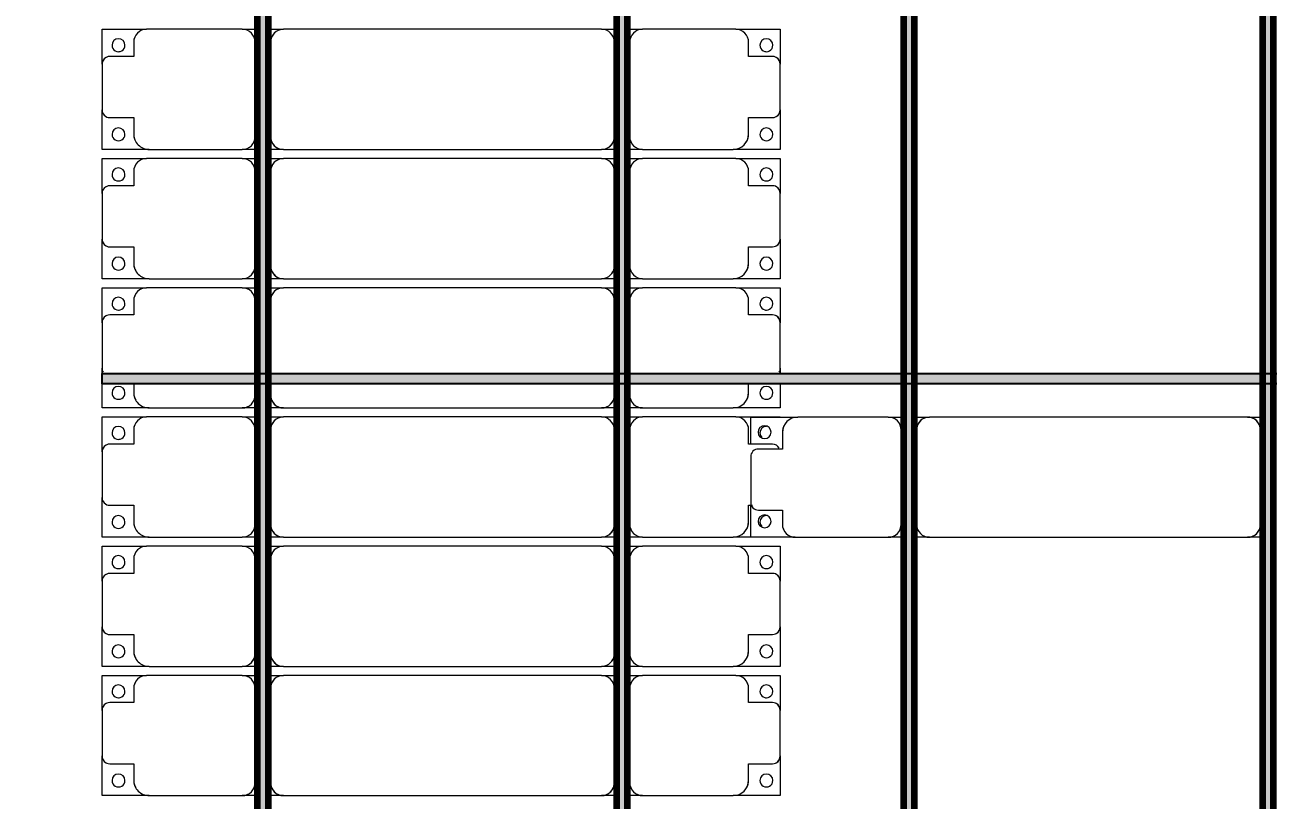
# Model space of a CAD drawing. Header units: millimetres. Extents: x 312848 to 517332, y -142134 to -35114.
# Drawn here: x 324234 to 329045, y -102578 to -99578 of the extents above; entities that cross this region are included whole.
import ezdxf

# ---------------------------------------------------------------- set-up
doc = ezdxf.new("R2010")
doc.units = ezdxf.units.MM
for name, color, linetype, lineweight in [('A-ANNO-DIMS', 211, 'Continuous', 9), ('A-ANNO-DIMS-500', 211, 'Continuous', 9), ('A-GENM', 13, 'Continuous', 9), ('S-BEAM', 12, 'Continuous', 9)]:
    doc.layers.add(name, color=color, linetype=linetype, lineweight=lineweight)
doc.styles.add('Trebuchet MS', font='trebuc.ttf', dxfattribs={"width": 0.8, "height": 1500})
doc.dimstyles.new('Arc_Length_-_3mm_Trebuchet_MS_3', dxfattribs={"dimscale": 304.8, "dimtxt": 1546.42636, "dimasz": 1.64042, "dimexe": 2.46063, "dimexo": 2.46063, "dimgap": 0.492126, "dimtad": 1, "dimdec": 0, "dimrnd": 10, "dimzin": 0, "dimdsep": 46, "dimtxsty": 'Trebuchet MS', "dimblk1": 'OBLIQUE', "dimblk2": 'OBLIQUE', "dimsah": 1, "dimcen": 0.09, "dimdle": 1.64042, "dimazin": 0, "dimtfac": 1, "dimtdec": 4, "dimtix": 1, "dimtmove": 0, "dimatfit": 3, "dimfxl": 1, "dimtvp": 1, "dimtfill": 1, "dimtolj": 1, "dimtzin": 0, "dimarcsym": 2})

# ---------------------------------------------------------------- blocks, each defined once
blk = doc.blocks.new('Dai phao do pin - DẢI PHAO ĐỠ PIN-V1-KHUNG KẾT CẤU BÈ PIN 3')
at = {"layer": 'A-GENM', "color": 7}
for p, q in [((-1312.2, 241.6), (-1129.7, 241.6)), ((-1312.2, 136.9), (-1312.2, 241.6)), ((-779.7, 241.6), (-1129.7, 241.6)), ((-779.7, 241.6), (-720, 241.6)), ((-680, 241.6), (-620.3, 241.6)), ((610.3, 241.6), (-620.3, 241.6)), ((610.3, 241.6), (670, 241.6)), ((-1189.7, 181.6), (-1189.7, 118.2)), ((-729.7, -173.4), (-729.7, 191.6)), ((-670.3, 191.6), (-670.3, -173.4)), ((660.3, -173.4), (660.3, 191.6)), ((-1189.7, 118.2), (-1282.2, 118.2)), ((-1312.2, 88.2), (-1312.2, -88.2)), ((-1312.2, -223.4), (-1312.2, -99.5)), ((-1282.2, -118.2), (-1189.7, -118.2)), ((-1189.7, -118.2), (-1189.7, -173.4)), ((-1139.7, -223.4), (-1312.2, -223.4)), ((-1139.7, -223.4), (-779.7, -223.4)), ((-720, -223.4), (-779.7, -223.4)), ((-620.3, -223.4), (-680, -223.4)), ((-620.3, -223.4), (610.3, -223.4)), ((670, -223.4), (610.3, -223.4))]:
    blk.add_line(p, q, dxfattribs=at)
for centre, radius, start, end in [((-1129.7, 181.6), 60, 90, 180), ((-779.7, 191.6), 50, 360, 90), ((-620.3, 191.6), 50, 90, 180), ((610.3, 191.6), 50, 360, 90), ((610.3, 191.6), 50, 15, 90), ((-1258.6, 183.2), 25, 0, 180), ((-1129.7, 181.6), 60, 150, 180), ((-779.7, 191.6), 50, 360, 45), ((-620.3, 191.6), 50, 105, 180), ((-1258.6, 183.2), 25, 180, 360), ((-1282.2, 88.2), 30, 90, 180), ((-1282.2, -88.2), 30, 180, 270), ((-1282.2, -88.2), 30, 210, 240), ((-1258.6, -161.8), 25, 0, 180), ((-1258.6, -161.8), 25, 180, 0), ((-1139.7, -173.4), 50, 180, 270), ((-1139.7, -173.4), 50, 180, 225), ((-779.7, -173.4), 50, 270, 360), ((-779.7, -173.4), 50, 315, 360), ((-620.3, -173.4), 50, 180, 270), ((-620.3, -173.4), 50, 180, 270), ((610.3, -173.4), 50, 270, 360), ((610.3, -173.4), 50, 285, 360)]:
    blk.add_arc(centre, radius, start, end, dxfattribs=at)
blk = doc.blocks.new('Dầm C52 - Dầm C52-66353-KHUNG KẾT CẤU BÈ PIN 3')
at = {"layer": 'S-BEAM', "lineweight": 140}
blk.add_hatch(color=1, dxfattribs=at).paths.add_polyline_path([(-45616.3, 20), (-45616.3, -20), (45616.3, -20), (45616.3, 20), (-45569, 20)])
at = {"layer": 'S-BEAM', "color": 1, "lineweight": 140}
for p, q in [((-45616.3, 20), (45616.3, 20)), ((45616.3, -20), (-45616.3, -20))]:
    blk.add_line(p, q, dxfattribs=at)
blk = doc.blocks.new('Dầm C52 - Dầm C52-V13-KHUNG KẾT CẤU BÈ PIN 3')
at = {"layer": 'S-BEAM', "lineweight": 140}
blk.add_hatch(color=1, dxfattribs=at).paths.add_polyline_path([(-45616.3, 20), (-45616.3, -20), (45616.3, -20), (45616.3, 20), (-45569, 20)])
at = {"layer": 'S-BEAM', "color": 1, "lineweight": 140}
for p, q in [((-45616.3, 20), (45616.3, 20)), ((45616.3, -20), (-45616.3, -20))]:
    blk.add_line(p, q, dxfattribs=at)
blk = doc.blocks.new('Dầm C52 - Hộp 40x60-69555-KHUNG KẾT CẤU BÈ PIN 3')
at = {"layer": 'S-BEAM', "lineweight": 25}
blk.add_hatch(color=4, dxfattribs=at).paths.add_polyline_path([(37512.3, -20), (37702.2, -20), (37702.2, 20), (-37702.2, 20), (-37702.2, -20), (37035.7, -20)])
at = {"layer": 'S-BEAM', "color": 4, "lineweight": 25}
for p, q in [((-37702.2, -20), (-37702.2, 20)), ((-37702.2, 20), (37702.2, 20)), ((37702.2, -20), (-37702.2, -20))]:
    blk.add_line(p, q, dxfattribs=at)
blk = doc.blocks.new('Dải phao đi lại kèm đỡ invester - DẢI PHAO ĐI LẠI-68882-KHUNG KẾT CẤU BÈ PIN 3')
at = {"layer": 'A-GENM', "color": 7}
for p, q in [((30758.4, 1312.2), (30911.8, 1312.2)), ((30758.4, 1129.7), (30758.4, 1312.2)), ((31088.2, 1312.2), (30911.8, 1312.2)), ((31088.2, 1312.2), (31223.4, 1312.2)), ((31223.4, 1312.2), (31223.4, 1139.7)), ((31258.4, 1312.2), (31411.8, 1312.2)), ((31258.4, 1129.7), (31258.4, 1312.2)), ((31588.2, 1312.2), (31411.8, 1312.2)), ((31588.2, 1312.2), (31723.4, 1312.2)), ((31723.4, 1312.2), (31723.4, 1139.7)), ((31758.4, 1312.2), (31911.8, 1312.2)), ((31758.4, 1129.7), (31758.4, 1312.2)), ((32088.2, 1312.2), (31911.8, 1312.2)), ((32088.2, 1312.2), (32223.4, 1312.2)), ((32223.4, 1312.2), (32223.4, 1139.7)), ((32258.4, 1312.2), (32351.2, 1312.2)), ((32258.4, 1129.7), (32258.4, 1312.2)), ((32391.2, 1312.2), (32411.8, 1312.2)), ((32588.2, 1312.2), (32411.8, 1312.2)), ((32588.2, 1312.2), (32723.4, 1312.2)), ((32723.4, 1312.2), (32723.4, 1139.7)), ((32758.4, 1312.2), (32911.8, 1312.2)), ((32758.4, 1129.7), (32758.4, 1312.2)), ((33088.2, 1312.2), (32911.8, 1312.2)), ((33088.2, 1312.2), (33223.4, 1312.2)), ((33223.4, 1312.2), (33223.4, 1139.7)), ((33258.4, 1312.2), (33411.8, 1312.2)), ((33258.4, 1129.7), (33258.4, 1312.2)), ((33588.2, 1312.2), (33411.8, 1312.2)), ((33588.2, 1312.2), (33723.4, 1312.2)), ((33723.4, 1312.2), (33723.4, 1139.7)), ((30881.8, 1282.2), (30881.8, 1189.7)), ((31118.2, 1189.7), (31118.2, 1282.2)), ((31381.8, 1282.2), (31381.8, 1189.7)), ((31618.2, 1189.7), (31618.2, 1282.2)), ((31881.8, 1282.2), (31881.8, 1189.7)), ((32118.2, 1189.7), (32118.2, 1282.2)), ((32618.2, 1189.7), (32618.2, 1282.2)), ((32881.8, 1282.2), (32881.8, 1189.7)), ((33118.2, 1189.7), (33118.2, 1282.2)), ((33381.8, 1282.2), (33381.8, 1189.7)), ((33618.2, 1189.7), (33618.2, 1282.2)), ((30881.8, 1189.7), (30818.4, 1189.7)), ((31173.4, 1189.7), (31118.2, 1189.7)), ((31381.8, 1189.7), (31318.4, 1189.7)), ((31673.4, 1189.7), (31618.2, 1189.7)), ((31881.8, 1189.7), (31818.4, 1189.7)), ((32173.4, 1189.7), (32118.2, 1189.7)), ((32351.2, 1189.7), (32318.4, 1189.7)), ((32673.4, 1189.7), (32618.2, 1189.7)), ((32881.8, 1189.7), (32818.4, 1189.7)), ((33173.4, 1189.7), (33118.2, 1189.7)), ((33381.8, 1189.7), (33318.4, 1189.7)), ((33673.4, 1189.7), (33618.2, 1189.7)), ((30758.4, 1129.7), (30758.4, 769.7)), ((31223.4, 769.7), (31223.4, 1139.7)), ((31258.4, 1129.7), (31258.4, 769.7)), ((31723.4, 769.7), (31723.4, 1139.7)), ((31758.4, 1129.7), (31758.4, 769.7)), ((32223.4, 769.7), (32223.4, 1139.7)), ((32258.4, 1129.7), (32258.4, 769.7)), ((32723.4, 769.7), (32723.4, 1139.7)), ((32758.4, 1129.7), (32758.4, 769.7)), ((33223.4, 769.7), (33223.4, 1139.7)), ((33258.4, 1129.7), (33258.4, 769.7)), ((33723.4, 769.7), (33723.4, 1139.7)), ((30758.4, 710), (30758.4, 769.7)), ((31223.4, 769.7), (31223.4, 710)), ((31258.4, 710), (31258.4, 769.7)), ((31723.4, 769.7), (31723.4, 710)), ((31758.4, 710), (31758.4, 769.7)), ((32223.4, 769.7), (32223.4, 710)), ((32258.4, 710), (32258.4, 769.7)), ((32723.4, 769.7), (32723.4, 710)), ((32758.4, 710), (32758.4, 769.7)), ((33223.4, 769.7), (33223.4, 710)), ((33258.4, 710), (33258.4, 769.7)), ((33723.4, 769.7), (33723.4, 710)), ((30808.4, 719.7), (31173.4, 719.7)), ((31308.4, 719.7), (31673.4, 719.7)), ((31808.4, 719.7), (32173.4, 719.7)), ((32308.4, 719.7), (32351.2, 719.7)), ((32391.2, 719.7), (32673.4, 719.7)), ((32808.4, 719.7), (33173.4, 719.7)), ((33308.4, 719.7), (33673.4, 719.7)), ((30758.4, 610.3), (30758.4, 670)), ((31173.4, 660.3), (30808.4, 660.3)), ((31223.4, 670), (31223.4, 610.3)), ((31258.4, 610.3), (31258.4, 670)), ((31673.4, 660.3), (31308.4, 660.3)), ((31723.4, 670), (31723.4, 610.3)), ((31758.4, 610.3), (31758.4, 670)), ((32173.4, 660.3), (31808.4, 660.3)), ((32223.4, 670), (32223.4, 610.3)), ((32258.4, 610.3), (32258.4, 670)), ((32351.2, 660.3), (32308.4, 660.3)), ((32673.4, 660.3), (32391.2, 660.3)), ((32723.4, 670), (32723.4, 610.3)), ((32758.4, 610.3), (32758.4, 670)), ((33173.4, 660.3), (32808.4, 660.3)), ((33223.4, 670), (33223.4, 610.3)), ((33258.4, 610.3), (33258.4, 670)), ((33673.4, 660.3), (33308.4, 660.3)), ((33723.4, 670), (33723.4, 610.3)), ((30758.4, 610.3), (30758.4, -620.3)), ((31223.4, -620.3), (31223.4, 610.3)), ((31258.4, 610.3), (31258.4, -620.3)), ((31723.4, -620.3), (31723.4, 610.3)), ((31758.4, 610.3), (31758.4, -620.3)), ((32223.4, -620.3), (32223.4, 610.3)), ((32258.4, 610.3), (32258.4, -620.3)), ((32723.4, -620.3), (32723.4, 610.3)), ((32758.4, 610.3), (32758.4, -620.3)), ((33223.4, -620.3), (33223.4, 610.3)), ((33258.4, 610.3), (33258.4, -620.3)), ((33723.4, -620.3), (33723.4, 610.3)), ((30758.4, -680), (30758.4, -620.3)), ((31223.4, -620.3), (31223.4, -680)), ((31258.4, -680), (31258.4, -620.3)), ((31723.4, -620.3), (31723.4, -680)), ((31758.4, -680), (31758.4, -620.3)), ((32223.4, -620.3), (32223.4, -680)), ((32258.4, -680), (32258.4, -620.3)), ((32723.4, -620.3), (32723.4, -680)), ((32758.4, -680), (32758.4, -620.3)), ((33223.4, -620.3), (33223.4, -680)), ((33258.4, -680), (33258.4, -620.3)), ((33723.4, -620.3), (33723.4, -680)), ((30808.4, -670.3), (31173.4, -670.3)), ((31308.4, -670.3), (31673.4, -670.3)), ((31808.4, -670.3), (32173.4, -670.3)), ((32308.4, -670.3), (32351.2, -670.3)), ((32391.2, -670.3), (32673.4, -670.3)), ((32808.4, -670.3), (33173.4, -670.3)), ((33308.4, -670.3), (33673.4, -670.3)), ((30758.4, -779.7), (30758.4, -720)), ((31223.4, -720), (31223.4, -779.7)), ((31258.4, -779.7), (31258.4, -720)), ((31723.4, -720), (31723.4, -779.7)), ((31758.4, -779.7), (31758.4, -720)), ((32223.4, -720), (32223.4, -779.7)), ((32258.4, -779.7), (32258.4, -720)), ((32723.4, -720), (32723.4, -779.7)), ((32758.4, -779.7), (32758.4, -720)), ((33223.4, -720), (33223.4, -779.7)), ((33258.4, -779.7), (33258.4, -720)), ((33723.4, -720), (33723.4, -779.7)), ((31173.4, -729.7), (30808.4, -729.7)), ((31673.4, -729.7), (31308.4, -729.7)), ((32173.4, -729.7), (31808.4, -729.7)), ((32351.2, -729.7), (32308.4, -729.7)), ((32673.4, -729.7), (32391.2, -729.7)), ((33173.4, -729.7), (32808.4, -729.7)), ((33673.4, -729.7), (33308.4, -729.7)), ((30758.4, -779.7), (30758.4, -1129.7)), ((31223.4, -1139.7), (31223.4, -779.7)), ((31258.4, -779.7), (31258.4, -1129.7)), ((31723.4, -1139.7), (31723.4, -779.7)), ((31758.4, -779.7), (31758.4, -1129.7)), ((32223.4, -1139.7), (32223.4, -779.7)), ((32258.4, -779.7), (32258.4, -1129.7)), ((32723.4, -1139.7), (32723.4, -779.7)), ((32758.4, -779.7), (32758.4, -1129.7)), ((33223.4, -1139.7), (33223.4, -779.7)), ((33258.4, -779.7), (33258.4, -1129.7)), ((33723.4, -1139.7), (33723.4, -779.7)), ((30758.4, -1312.2), (30758.4, -1129.7)), ((31223.4, -1139.7), (31223.4, -1312.2)), ((31258.4, -1312.2), (31258.4, -1129.7)), ((31723.4, -1139.7), (31723.4, -1312.2)), ((31758.4, -1198.7), (31758.4, -1129.7)), ((32223.4, -1139.7), (32223.4, -1312.2)), ((32258.4, -1312.2), (32258.4, -1129.7)), ((32723.4, -1139.7), (32723.4, -1312.2)), ((32758.4, -1312.2), (32758.4, -1129.7)), ((33223.4, -1139.7), (33223.4, -1312.2)), ((33258.4, -1312.2), (33258.4, -1129.7)), ((33723.4, -1139.7), (33723.4, -1312.2)), ((30818.4, -1189.7), (30881.8, -1189.7)), ((30881.8, -1189.7), (30881.8, -1282.2)), ((31118.2, -1282.2), (31118.2, -1189.7)), ((31118.2, -1189.7), (31173.4, -1189.7)), ((31318.4, -1189.7), (31381.8, -1189.7)), ((31381.8, -1189.7), (31381.8, -1282.2)), ((31618.2, -1282.2), (31618.2, -1189.7)), ((31618.2, -1189.7), (31673.4, -1189.7)), ((31818.4, -1189.7), (31881.8, -1189.7)), ((31881.8, -1189.7), (31881.8, -1204.4)), ((32118.2, -1282.2), (32118.2, -1189.7)), ((32118.2, -1189.7), (32173.4, -1189.7)), ((32318.4, -1189.7), (32351.2, -1189.7)), ((32618.2, -1282.2), (32618.2, -1189.7)), ((32618.2, -1189.7), (32673.4, -1189.7)), ((32818.4, -1189.7), (32881.8, -1189.7)), ((32881.8, -1189.7), (32881.8, -1282.2)), ((33118.2, -1282.2), (33118.2, -1189.7)), ((33118.2, -1189.7), (33173.4, -1189.7)), ((33318.4, -1189.7), (33381.8, -1189.7)), ((33381.8, -1189.7), (33381.8, -1282.2)), ((33618.2, -1282.2), (33618.2, -1189.7)), ((33618.2, -1189.7), (33673.4, -1189.7)), ((30911.8, -1312.2), (30758.4, -1312.2)), ((30911.8, -1312.2), (31088.2, -1312.2)), ((31223.4, -1312.2), (31088.2, -1312.2)), ((31411.8, -1312.2), (31258.4, -1312.2)), ((31411.8, -1312.2), (31588.2, -1312.2)), ((31723.4, -1312.2), (31588.2, -1312.2)), ((32351.2, -1312.2), (32258.4, -1312.2)), ((32411.8, -1312.2), (32391.2, -1312.2)), ((32411.8, -1312.2), (32588.2, -1312.2)), ((32723.4, -1312.2), (32588.2, -1312.2)), ((32911.8, -1312.2), (32758.4, -1312.2)), ((32911.8, -1312.2), (33088.2, -1312.2)), ((33223.4, -1312.2), (33088.2, -1312.2)), ((33411.8, -1312.2), (33258.4, -1312.2)), ((33411.8, -1312.2), (33588.2, -1312.2)), ((33723.4, -1312.2), (33588.2, -1312.2))]:
    blk.add_line(p, q, dxfattribs=at)
for centre, radius, start, end in [((30911.8, 1282.2), 30, 90, 180), ((30911.8, 1282.2), 30, 90, 150), ((31088.2, 1282.2), 30, 0, 90), ((31088.2, 1282.2), 30, 30, 90), ((31411.8, 1282.2), 30, 90, 180), ((31411.8, 1282.2), 30, 90, 150), ((31588.2, 1282.2), 30, 0, 90), ((31588.2, 1282.2), 30, 30, 90), ((31911.8, 1282.2), 30, 90, 180), ((31911.8, 1282.2), 30, 90, 150), ((32088.2, 1282.2), 30, 0, 90), ((32088.2, 1282.2), 30, 30, 90), ((32411.8, 1282.2), 30, 90, 120), ((32411.8, 1282.2), 30, 90, 120), ((32588.2, 1282.2), 30, 360, 90), ((32588.2, 1282.2), 30, 30, 90), ((32911.8, 1282.2), 30, 90, 180), ((32911.8, 1282.2), 30, 90, 150), ((33088.2, 1282.2), 30, 0, 90), ((33088.2, 1282.2), 30, 30, 90), ((33411.8, 1282.2), 30, 90, 180), ((33411.8, 1282.2), 30, 90, 150), ((33588.2, 1282.2), 30, 360, 90), ((33588.2, 1282.2), 30, 30, 90), ((30816.8, 1248.6), 25, 90, 270), ((30816.8, 1248.6), 25, 270, 90), ((31161.8, 1248.6), 25, 90, 270), ((31161.8, 1248.6), 25, 270, 90), ((31316.8, 1248.6), 25, 90, 270), ((31316.8, 1248.6), 25, 270, 90), ((31661.8, 1248.6), 25, 90, 270), ((31661.8, 1248.6), 25, 270, 90), ((31816.8, 1248.6), 25, 90, 270), ((31816.8, 1248.6), 25, 270, 90), ((32161.8, 1248.6), 25, 90, 270), ((32161.8, 1248.6), 25, 270, 90), ((32316.8, 1248.6), 25, 90, 270), ((32316.8, 1248.6), 25, 270, 90), ((32661.8, 1248.6), 25, 90, 270), ((32661.8, 1248.6), 25, 270, 90), ((32816.8, 1248.6), 25, 90, 270), ((32816.8, 1248.6), 25, 270, 90), ((33161.8, 1248.6), 25, 90, 270), ((33161.8, 1248.6), 25, 270, 90), ((33316.8, 1248.6), 25, 90, 270), ((33316.8, 1248.6), 25, 270, 90), ((33661.8, 1248.6), 25, 90, 270), ((33661.8, 1248.6), 25, 270, 90), ((31161.8, 1248.6), 25, 180, 195), ((31661.8, 1248.6), 25, 180, 195), ((32161.8, 1248.6), 25, 180, 195), ((32661.8, 1248.6), 25, 180, 195), ((33161.8, 1248.6), 25, 180, 195), ((33661.8, 1248.6), 25, 180, 195), ((30818.4, 1129.7), 60, 90, 180), ((30818.4, 1129.7), 60, 90, 120), ((31173.4, 1139.7), 50, 0, 90), ((31173.4, 1139.7), 50, 45, 90), ((31318.4, 1129.7), 60, 90, 180), ((31318.4, 1129.7), 60, 90, 120), ((31673.4, 1139.7), 50, 0, 90), ((31673.4, 1139.7), 50, 45, 90), ((31818.4, 1129.7), 60, 90, 180), ((31818.4, 1129.7), 60, 90, 120), ((32173.4, 1139.7), 50, 0, 90), ((32173.4, 1139.7), 50, 45, 90), ((32318.4, 1129.7), 60, 90, 180), ((32318.4, 1129.7), 60, 90, 120), ((32673.4, 1139.7), 50, 0, 90), ((32673.4, 1139.7), 50, 45, 90), ((32818.4, 1129.7), 60, 90, 180), ((32818.4, 1129.7), 60, 90, 120), ((33173.4, 1139.7), 50, 0, 90), ((33173.4, 1139.7), 50, 45, 90), ((33318.4, 1129.7), 60, 90, 180), ((33318.4, 1129.7), 60, 90, 120), ((33673.4, 1139.7), 50, 360, 90), ((33673.4, 1139.7), 50, 45, 90), ((30808.4, 769.7), 50, 180, 270), ((30808.4, 769.7), 50, 225, 270), ((31173.4, 769.7), 50, 270, 360), ((31173.4, 769.7), 50, 270, 315), ((31308.4, 769.7), 50, 180, 270), ((31308.4, 769.7), 50, 225, 270), ((31673.4, 769.7), 50, 270, 0), ((31673.4, 769.7), 50, 270, 315), ((31808.4, 769.7), 50, 180, 270), ((31808.4, 769.7), 50, 225, 270), ((32173.4, 769.7), 50, 270, 0), ((32173.4, 769.7), 50, 270, 315), ((32308.4, 769.7), 50, 180, 270), ((32308.4, 769.7), 50, 225, 270), ((32673.4, 769.7), 50, 270, 0), ((32673.4, 769.7), 50, 270, 315), ((32808.4, 769.7), 50, 180, 270), ((32808.4, 769.7), 50, 225, 270), ((33173.4, 769.7), 50, 270, 0), ((33173.4, 769.7), 50, 270, 315), ((33308.4, 769.7), 50, 180, 270), ((33308.4, 769.7), 50, 225, 270), ((33673.4, 769.7), 50, 270, 360), ((33673.4, 769.7), 50, 270, 315), ((30808.4, 610.3), 50, 90, 180), ((30808.4, 610.3), 50, 105, 180), ((31173.4, 610.3), 50, 0, 90), ((31173.4, 610.3), 50, 15, 90), ((31308.4, 610.3), 50, 90, 180), ((31308.4, 610.3), 50, 105, 180), ((31673.4, 610.3), 50, 360, 90), ((31673.4, 610.3), 50, 15, 90), ((31808.4, 610.3), 50, 90, 180), ((31808.4, 610.3), 50, 105, 180), ((32173.4, 610.3), 50, 0, 90), ((32173.4, 610.3), 50, 15, 90), ((32308.4, 610.3), 50, 90, 180), ((32308.4, 610.3), 50, 105, 180), ((32673.4, 610.3), 50, 360, 90), ((32673.4, 610.3), 50, 15, 90), ((32808.4, 610.3), 50, 90, 180), ((32808.4, 610.3), 50, 105, 180), ((33173.4, 610.3), 50, 0, 90), ((33173.4, 610.3), 50, 15, 90), ((33308.4, 610.3), 50, 90, 180), ((33308.4, 610.3), 50, 105, 180), ((33673.4, 610.3), 50, 360, 90), ((33673.4, 610.3), 50, 15, 90), ((30808.4, -620.3), 50, 180, 270), ((31173.4, -620.3), 50, 270, 0), ((31173.4, -620.3), 50, 270, 0), ((31308.4, -620.3), 50, 180, 270), ((31673.4, -620.3), 50, 270, 0), ((31673.4, -620.3), 50, 270, 0), ((31808.4, -620.3), 50, 180, 270), ((32173.4, -620.3), 50, 270, 0), ((32173.4, -620.3), 50, 270, 0), ((32308.4, -620.3), 50, 180, 270), ((32673.4, -620.3), 50, 270, 0), ((32673.4, -620.3), 50, 270, 0), ((32808.4, -620.3), 50, 180, 270), ((33173.4, -620.3), 50, 270, 360), ((33173.4, -620.3), 50, 270, 360), ((33308.4, -620.3), 50, 180, 270), ((33673.4, -620.3), 50, 270, 360), ((33673.4, -620.3), 50, 270, 360), ((30808.4, -620.3), 50, 195, 236.0352), ((30808.4, -620.3), 50, 240, 270), ((31308.4, -620.3), 50, 195, 270), ((31808.4, -620.3), 50, 195, 270), ((32308.4, -620.3), 50, 195, 270), ((32808.4, -620.3), 50, 195, 270), ((33308.4, -620.3), 50, 195, 270), ((30808.4, -779.7), 50, 90, 180), ((30808.4, -779.7), 50, 90, 135), ((31173.4, -779.7), 50, 0, 90), ((31173.4, -779.7), 50, 45, 90), ((31308.4, -779.7), 50, 90, 180), ((31308.4, -779.7), 50, 90, 135), ((31673.4, -779.7), 50, 0, 90), ((31673.4, -779.7), 50, 45, 90), ((31808.4, -779.7), 50, 90, 180), ((31808.4, -779.7), 50, 90, 135), ((32173.4, -779.7), 50, 0, 90), ((32173.4, -779.7), 50, 45, 90), ((32308.4, -779.7), 50, 90, 180), ((32308.4, -779.7), 50, 90, 135), ((32673.4, -779.7), 50, 0, 90), ((32673.4, -779.7), 50, 45, 90), ((32808.4, -779.7), 50, 90, 180), ((32808.4, -779.7), 50, 90, 135), ((33173.4, -779.7), 50, 360, 90), ((33173.4, -779.7), 50, 45, 90), ((33308.4, -779.7), 50, 90, 180), ((33308.4, -779.7), 50, 90, 135), ((33673.4, -779.7), 50, 0, 90), ((33673.4, -779.7), 50, 45, 90), ((30818.4, -1129.7), 60, 180, 270), ((31173.4, -1139.7), 50, 270, 360), ((31318.4, -1129.7), 60, 180, 270), ((31673.4, -1139.7), 50, 270, 360), ((31818.4, -1129.7), 60, 180, 270), ((32173.4, -1139.7), 50, 270, 360), ((32318.4, -1129.7), 60, 180, 270), ((32673.4, -1139.7), 50, 270, 360), ((32818.4, -1129.7), 60, 180, 270), ((33173.4, -1139.7), 50, 270, 360), ((33318.4, -1129.7), 60, 180, 270), ((33673.4, -1139.7), 50, 270, 0), ((30818.4, -1129.7), 60, 240, 270), ((31173.4, -1139.7), 50, 270, 315), ((31318.4, -1129.7), 60, 240, 270), ((31673.4, -1139.7), 50, 270, 315), ((31818.4, -1129.7), 60, 240, 270), ((32173.4, -1139.7), 50, 270, 315), ((32318.4, -1129.7), 60, 240, 270), ((32673.4, -1139.7), 50, 270, 315), ((32818.4, -1129.7), 60, 240, 270), ((33173.4, -1139.7), 50, 270, 315), ((33318.4, -1129.7), 60, 240, 270), ((33673.4, -1139.7), 50, 270, 315), ((30816.8, -1258.6), 25, 90, 270), ((30816.8, -1258.6), 25, 270, 90), ((31161.8, -1258.6), 25, 90, 270), ((31161.8, -1258.6), 25, 270, 90), ((31316.8, -1258.6), 25, 90, 270), ((31316.8, -1258.6), 25, 270, 90), ((31661.8, -1258.6), 25, 90, 270), ((31661.8, -1258.6), 25, 270, 90), ((31816.8, -1258.6), 25, 90, 135), ((31816.8, -1258.6), 25, 360, 90), ((32161.8, -1258.6), 25, 90, 135), ((32161.8, -1258.6), 25, 360, 90), ((32316.8, -1258.6), 25, 90, 270), ((32316.8, -1258.6), 25, 270, 90), ((32661.8, -1258.6), 25, 90, 270), ((32661.8, -1258.6), 25, 270, 90), ((32816.8, -1258.6), 25, 90, 270), ((32816.8, -1258.6), 25, 270, 90), ((33161.8, -1258.6), 25, 90, 270), ((33161.8, -1258.6), 25, 270, 90), ((33316.8, -1258.6), 25, 90, 270), ((33316.8, -1258.6), 25, 270, 90), ((33661.8, -1258.6), 25, 90, 270), ((33661.8, -1258.6), 25, 270, 90), ((30911.8, -1282.2), 30, 180, 270), ((30911.8, -1282.2), 30, 210, 270), ((31088.2, -1282.2), 30, 270, 0), ((31088.2, -1282.2), 30, 270, 330), ((31161.8, -1258.6), 25, 165, 180), ((31411.8, -1282.2), 30, 180, 270), ((31411.8, -1282.2), 30, 210, 270), ((31588.2, -1282.2), 30, 270, 0), ((31588.2, -1282.2), 30, 270, 330), ((31661.8, -1258.6), 25, 165, 180), ((32088.2, -1282.2), 30, 300, 0), ((32588.2, -1282.2), 30, 270, 360), ((32588.2, -1282.2), 30, 270, 330), ((32661.8, -1258.6), 25, 165, 180), ((32911.8, -1282.2), 30, 180, 270), ((32911.8, -1282.2), 30, 210, 270), ((33088.2, -1282.2), 30, 270, 0), ((33088.2, -1282.2), 30, 270, 330), ((33161.8, -1258.6), 25, 165, 180), ((33411.8, -1282.2), 30, 180, 270), ((33411.8, -1282.2), 30, 210, 270), ((33588.2, -1282.2), 30, 270, 0), ((33588.2, -1282.2), 30, 270, 330), ((33661.8, -1258.6), 25, 165, 180), ((32411.8, -1282.2), 30, 240, 270), ((32411.8, -1282.2), 30, 240, 270)]:
    blk.add_arc(centre, radius, start, end, dxfattribs=at)
blk = doc.blocks.new('be pin 3_rvt-1-KHUNG KẾT CẤU BÈ PIN 3')
at = {"layer": 'A-GENM', "color": 4, "lineweight": 25, "rotation": 90.00000000000026}
blk.add_blockref('Dải phao đi lại kèm đỡ invester - DẢI PHAO ĐI LẠI-68882-KHUNG KẾT CẤU BÈ PIN 3', (325844.7, -133318.6), dxfattribs=at)
at = {"layer": 'A-GENM', "color": 4, "lineweight": 25}
blk.add_blockref('Dai phao do pin - DẢI PHAO ĐỠ PIN-V1-KHUNG KẾT CẤU BÈ PIN 3', (328354.7, -101337.3), dxfattribs=at)
at = {"layer": 'S-BEAM', "color": 4, "lineweight": 25, "rotation": 89.99999999999962}
for name, p in [('Dầm C52 - Dầm C52-66353-KHUNG KẾT CẤU BÈ PIN 3', (325154.7, -88363.7)), ('Dầm C52 - Dầm C52-V13-KHUNG KẾT CẤU BÈ PIN 3', (326544.7, -88363.7)), ('Dầm C52 - Dầm C52-66353-KHUNG KẾT CẤU BÈ PIN 3', (327654.7, -88363.7)), ('Dầm C52 - Dầm C52-V13-KHUNG KẾT CẤU BÈ PIN 3', (329044.7, -88363.7))]:
    blk.add_blockref(name, p, dxfattribs=at)
at = {"layer": 'S-BEAM', "color": 4, "lineweight": 25}
blk.add_blockref('Dầm C52 - Hộp 40x60-69555-KHUNG KẾT CẤU BÈ PIN 3', (362234.7, -100947.4), dxfattribs=at)
blk = doc.blocks.new('DIMBLOCK1-KHUNG KẾT CẤU BÈ PIN 3')
at = {"layer": 'A-ANNO-DIMS-500', "transparency": 16777216}
for p, q in [((315292.2, -133837.3), (315292.2, -42837.3)), ((315292.2, -43337.3), (314542.2, -43337.3)), ((315292.2, -43337.3), (326292.5, -43337.3)), ((315292.2, -133337.3), (314542.2, -133337.3)), ((315292.2, -133337.3), (326292.5, -133337.3))]:
    blk.add_line(p, q, dxfattribs=at)
at = {"layer": 'A-ANNO-DIMS-500', "lineweight": 70, "transparency": 16777216}
for p, q in [((315292.2, -43337.3), (315042.2, -43087.3)), ((315292.2, -43337.3), (315542.2, -43587.3)), ((315292.2, -133337.3), (315042.2, -133087.3)), ((315292.2, -133337.3), (315542.2, -133587.3))]:
    blk.add_line(p, q, dxfattribs=at)
at = {"layer": 'A-ANNO-DIMS-500', "color": 0, "transparency": 16777216, "insert": (313222.8, -90303.1), "char_height": 1500, "width": 4717.911, "attachment_point": 1, "rotation": 90, "line_spacing_factor": 1.048425, "style": 'Trebuchet MS', "bg_fill": 3, "box_fill_scale": 1.25, "bg_fill_color": 256, "bg_fill_true_color": 13158600, "bg_fill_transparency": 0}
blk.add_mtext('90000', dxfattribs=at)
blk = doc.blocks.new('_Oblique')
at = {"color": 0, "linetype": 'ByBlock', "lineweight": -2}
blk.add_line((-0.5, -0.5), (0.5, 0.5), dxfattribs=at)
blk = doc.blocks.new('DIMBLOCK7-KHUNG KẾT CẤU BÈ PIN 3')
at = {"layer": 'A-ANNO-DIMS-500', "lineweight": 70, "transparency": 16777216}
for p, q in [((332121.1, -70337.3), (331871.1, -70087.3)), ((332121.1, -70337.3), (332371.1, -70587.3)), ((332121.1, -133337.3), (331871.1, -133087.3)), ((332121.1, -133337.3), (332371.1, -133587.3))]:
    blk.add_line(p, q, dxfattribs=at)
at = {"layer": 'A-ANNO-DIMS-500', "transparency": 16777216}
for p, q in [((332121.1, -70337.3), (327194.7, -70337.3)), ((332121.1, -133837.3), (332121.1, -70337.3)), ((332121.1, -70337.3), (332871.1, -70337.3)), ((332121.1, -133337.3), (331371.1, -133337.3)), ((332121.1, -133337.3), (332517.5, -133337.3))]:
    blk.add_line(p, q, dxfattribs=at)
at = {"layer": 'A-ANNO-DIMS-500', "color": 0, "transparency": 16777216, "insert": (330051.7, -103803.1), "char_height": 1500, "width": 4717.911, "attachment_point": 1, "rotation": 90, "line_spacing_factor": 1.048425, "style": 'Trebuchet MS', "bg_fill": 3, "box_fill_scale": 1.25, "bg_fill_color": 256, "bg_fill_true_color": 13158600, "bg_fill_transparency": 0}
blk.add_mtext('63000', dxfattribs=at)

msp = doc.modelspace()

# ---------------------------------------------------------------- block references
at = {"lineweight": 5}
msp.add_blockref('be pin 3_rvt-1-KHUNG KẾT CẤU BÈ PIN 3', (0, 0), dxfattribs=at)

# ---------------------------------------------------------------- next in the draw order: dimensions: what is measured, and where the dimension line sits
at = {"layer": 'A-ANNO-DIMS'}
dim = msp.add_linear_dim(base=(315292.2, -43337.3), p1=(327042.5, -133337.3), p2=(327042.5, -43337.3), angle=90, dimstyle='Arc_Length_-_3mm_Trebuchet_MS_3', override={"dimpost": '<>', "dimfxl": 90000}, dxfattribs=at)
dim.commit()
dim.dimension.update_dxf_attribs({"geometry": 'DIMBLOCK1-KHUNG KẾT CẤU BÈ PIN 3', "text_midpoint": (314376.5, -88337.3)})

# ---------------------------------------------------------------- next in the draw order: dimensions: what is measured, and where the dimension line sits
dim = msp.add_linear_dim(base=(332121.1, -70337.3), p1=(331767.5, -133337.3), p2=(326444.7, -70337.3), angle=90, dimstyle='Arc_Length_-_3mm_Trebuchet_MS_3', override={"dimpost": '<>', "dimfxl": 63224.460246}, dxfattribs=at)
dim.commit()
dim.dimension.update_dxf_attribs({"geometry": 'DIMBLOCK7-KHUNG KẾT CẤU BÈ PIN 3', "text_midpoint": (331205.4, -101837.3)})

doc.saveas('drawing.dxf')
